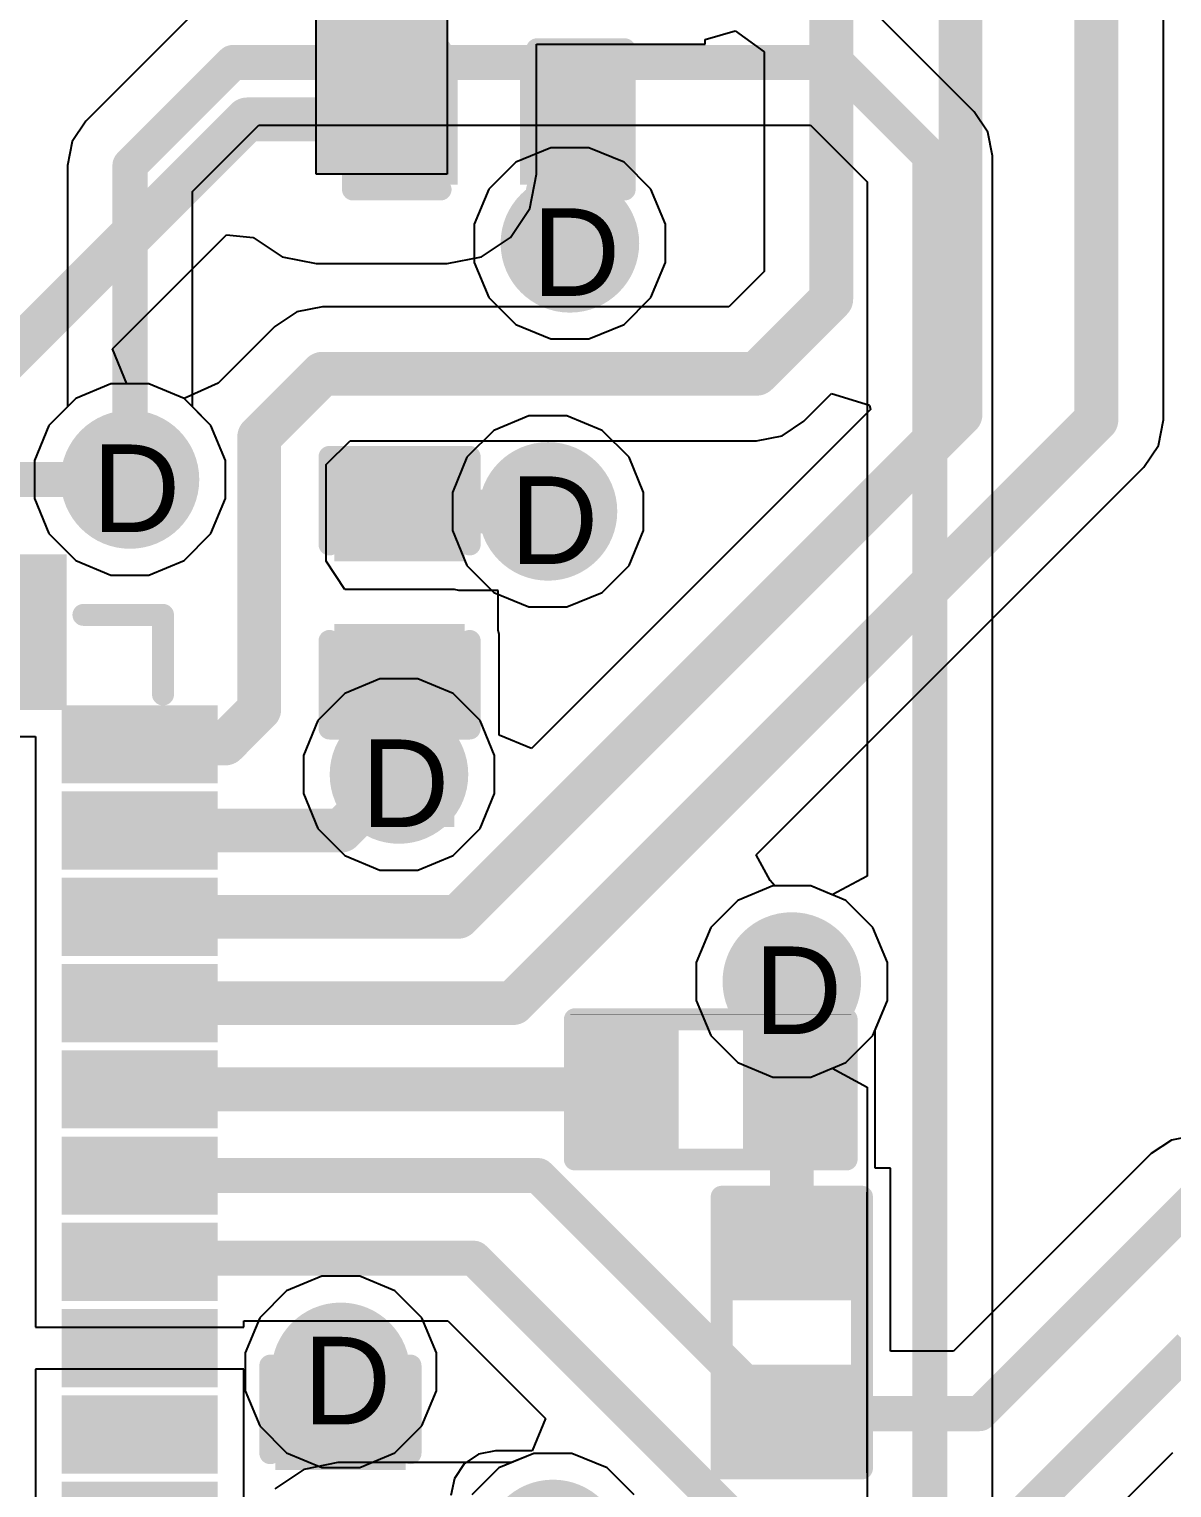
# Model space of a CAD drawing. Header units: inches. Extents: x 0 to 5401, y 0 to 5414.
# Drawn here: x 117.94 to 124.57, y 60.92 to 69.38 of the extents above; entities that cross this region are included whole.
import ezdxf

# ---------------------------------------------------------------- set-up
doc = ezdxf.new("R2010")
doc.units = ezdxf.units.IN
for name, color, linetype in [('Bottom Layer', 5, 'Continuous'), ('Bottom Solder', 6, 'Continuous'), ('Drill Drawing', 1, 'Continuous'), ('Layer 1', 16, 'Continuous'), ('Layer 2', 76, 'Continuous'), ('Top Layer', 1, 'Continuous'), ('Top Overlay', 2, 'Continuous'), ('Top Paste', 8, 'Continuous'), ('Top Solder', 216, 'Continuous'), ('Via Holes', 16, 'Continuous')]:
    doc.layers.add(name, color=color, linetype=linetype)
doc.styles.add('Arial', font='', dxfattribs={"height": 0.2})
doc.styles.get('Arial').set_extended_font_data('Arial')

# ---------------------------------------------------------------- blocks, each defined once
blk = doc.blocks.new('QFN_64_EP_9_9__11')
at = {"layer": 'Top Layer'}
for points in [[(3.625, 4.05), (3.625, 4.75), (3.875, 4.75), (3.875, 4.05)], [(4.05, 3.875), (4.75, 3.875), (4.75, 3.625), (4.05, 3.625)], [(4.05, 3.375), (4.75, 3.375), (4.75, 3.125), (4.05, 3.125)], [(4.05, 2.875), (4.75, 2.875), (4.75, 2.625), (4.05, 2.625)], [(4.05, 2.375), (4.75, 2.375), (4.75, 2.125), (4.05, 2.125)], [(4.05, 1.875), (4.75, 1.875), (4.75, 1.625), (4.05, 1.625)], [(4.05, 1.375), (4.75, 1.375), (4.75, 1.125), (4.05, 1.125)], [(4.05, 0.875), (4.75, 0.875), (4.75, 0.625), (4.05, 0.625)], [(4.05, 0.375), (4.75, 0.375), (4.75, 0.125), (4.05, 0.125)], [(4.05, -0.125), (4.75, -0.125), (4.75, -0.375), (4.05, -0.375)]]:
    blk.add_hatch(color=1, dxfattribs=at).paths.add_polyline_path(points)
at = {"layer": 'Top Paste'}
for points in [[(3.625, 4.05), (3.625, 4.75), (3.875, 4.75), (3.875, 4.05)], [(4.05, 3.875), (4.75, 3.875), (4.75, 3.625), (4.05, 3.625)], [(4.05, 3.375), (4.75, 3.375), (4.75, 3.125), (4.05, 3.125)], [(4.05, 2.875), (4.75, 2.875), (4.75, 2.625), (4.05, 2.625)], [(4.05, 2.375), (4.75, 2.375), (4.75, 2.125), (4.05, 2.125)], [(4.05, 1.875), (4.75, 1.875), (4.75, 1.625), (4.05, 1.625)], [(4.05, 1.375), (4.75, 1.375), (4.75, 1.125), (4.05, 1.125)], [(4.05, 0.875), (4.75, 0.875), (4.75, 0.625), (4.05, 0.625)], [(4.05, 0.375), (4.75, 0.375), (4.75, 0.125), (4.05, 0.125)], [(4.05, -0.125), (4.75, -0.125), (4.75, -0.375), (4.05, -0.375)]]:
    blk.add_hatch(color=8, dxfattribs=at).paths.add_polyline_path(points)
at = {"layer": 'Top Solder'}
for points in [[(3.5234, 3.9484), (3.5234, 4.8516), (3.9766, 4.8516), (3.9766, 3.9484)], [(3.9484, 3.9766), (4.8516, 3.9766), (4.8516, 3.5234), (3.9484, 3.5234)], [(3.9484, 3.4766), (4.8516, 3.4766), (4.8516, 3.0234), (3.9484, 3.0234)], [(3.9484, 2.9766), (4.8516, 2.9766), (4.8516, 2.5234), (3.9484, 2.5234)], [(3.9484, 2.4766), (4.8516, 2.4766), (4.8516, 2.0234), (3.9484, 2.0234)], [(3.9484, 1.9766), (4.8516, 1.9766), (4.8516, 1.5234), (3.9484, 1.5234)], [(3.9484, 1.4766), (4.8516, 1.4766), (4.8516, 1.0234), (3.9484, 1.0234)], [(3.9484, 0.9766), (4.8516, 0.9766), (4.8516, 0.5234), (3.9484, 0.5234)], [(3.9484, 0.4766), (4.8516, 0.4766), (4.8516, 0.0234), (3.9484, 0.0234)], [(3.9484, -0.0234), (4.8516, -0.0234), (4.8516, -0.4766), (3.9484, -0.4766)], [(3.9484, -0.5234), (4.8516, -0.5234), (4.8516, -0.9766), (3.9484, -0.9766)]]:
    blk.add_hatch(color=216, dxfattribs=at).paths.add_polyline_path(points)
at = {"layer": 'Top Overlay'}
for points in [[(4.0736, 4.5, 0.127, 0.127, 0), (4.535, 4.5, 0.127, 0.127, 0)], [(4.535, 4.0386, 0.127, 0.127, 0), (4.535, 4.5, 0.127, 0.127, 0)]]:
    blk.add_lwpolyline(points, format="xyseb", dxfattribs=at)
for points in [[(4.0419, 4.5, 0.0635, 0.0635, 1), (4.1054, 4.5, 0.0635, 0.0635, 1)], [(4.5033, 4.5, 0.0635, 0.0635, 1), (4.5668, 4.5, 0.0635, 0.0635, 1)], [(4.5033, 4.5, 0.0635, 0.0635, 1), (4.5668, 4.5, 0.0635, 0.0635, 1)], [(4.5033, 4.0386, 0.0635, 0.0635, 1), (4.5668, 4.0386, 0.0635, 0.0635, 1)]]:
    blk.add_lwpolyline(points, format="xyseb", close=True, dxfattribs=at)
blk = doc.blocks.new('R___0402_64')
at = {"layer": 'Top Layer'}
for points in [[(-0.6985, -0.3175), (-0.6985, 0.3175), (-0.2413, 0.3175), (-0.2413, -0.3175)], [(0.2413, -0.3175), (0.2413, 0.3175), (0.6985, 0.3175), (0.6985, -0.3175)]]:
    blk.add_hatch(color=1, dxfattribs=at).paths.add_polyline_path(points)
at = {"layer": 'Top Paste'}
for points in [[(-0.6985, -0.3175), (-0.6985, 0.3175), (-0.2413, 0.3175), (-0.2413, -0.3175)], [(0.2413, -0.3175), (0.2413, 0.3175), (0.6985, 0.3175), (0.6985, -0.3175)]]:
    blk.add_hatch(color=8, dxfattribs=at).paths.add_polyline_path(points)
at = {"layer": 'Top Solder'}
for points in [[(-0.7535, -0.3725), (-0.7535, 0.3725), (-0.1863, 0.3725), (-0.1863, -0.3725)], [(0.1863, -0.3725), (0.1863, 0.3725), (0.7535, 0.3725), (0.7535, -0.3725)]]:
    blk.add_hatch(color=216, dxfattribs=at).paths.add_polyline_path(points)
at = {"layer": 'Top Overlay'}
for points in [[(0.7874, 0.4064, 0.127, 0.127, 0), (-0.7874, 0.4064, 0.127, 0.127, 0)], [(-0.7874, 0.4064, 0.127, 0.127, 0), (-0.7874, -0.4064, 0.127, 0.127, 0)], [(0.7874, 0.4064, 0.127, 0.127, 0), (0.7874, -0.4064, 0.127, 0.127, 0)], [(0.7874, -0.4064, 0.127, 0.127, 0), (-0.7874, -0.4064, 0.127, 0.127, 0)], [(0.8128, -0.4318, 0.00323, 0.00323, 0), (-0.8128, -0.4318, 0.00323, 0.00323, 0)]]:
    blk.add_lwpolyline(points, format="xyseb", dxfattribs=at)
for points in [[(-0.8191, 0.4064, 0.0635, 0.0635, 1), (-0.7556, 0.4064, 0.0635, 0.0635, 1)], [(-0.8191, 0.4064, 0.0635, 0.0635, 1), (-0.7556, 0.4064, 0.0635, 0.0635, 1)], [(0.7556, 0.4064, 0.0635, 0.0635, 1), (0.8191, 0.4064, 0.0635, 0.0635, 1)], [(0.7556, 0.4064, 0.0635, 0.0635, 1), (0.8191, 0.4064, 0.0635, 0.0635, 1)], [(-0.8191, -0.4064, 0.0635, 0.0635, 1), (-0.7556, -0.4064, 0.0635, 0.0635, 1)], [(-0.8191, -0.4064, 0.0635, 0.0635, 1), (-0.7556, -0.4064, 0.0635, 0.0635, 1)], [(0.7556, -0.4064, 0.0635, 0.0635, 1), (0.8191, -0.4064, 0.0635, 0.0635, 1)], [(0.7556, -0.4064, 0.0635, 0.0635, 1), (0.8191, -0.4064, 0.0635, 0.0635, 1)], [(-0.8136, -0.4318, 0.00161, 0.00161, 1), (-0.812, -0.4318, 0.00161, 0.00161, 1)], [(0.812, -0.4318, 0.00161, 0.00161, 1), (0.8136, -0.4318, 0.00161, 0.00161, 1)]]:
    blk.add_lwpolyline(points, format="xyseb", close=True, dxfattribs=at)
blk = doc.blocks.new('R___0402_68')
at = {"layer": 'Top Layer'}
for points in [[(-0.6985, -0.3175), (-0.6985, 0.3175), (-0.2413, 0.3175), (-0.2413, -0.3175)], [(0.2413, -0.3175), (0.2413, 0.3175), (0.6985, 0.3175), (0.6985, -0.3175)]]:
    blk.add_hatch(color=1, dxfattribs=at).paths.add_polyline_path(points)
at = {"layer": 'Top Paste'}
for points in [[(-0.6985, -0.3175), (-0.6985, 0.3175), (-0.2413, 0.3175), (-0.2413, -0.3175)], [(0.2413, -0.3175), (0.2413, 0.3175), (0.6985, 0.3175), (0.6985, -0.3175)]]:
    blk.add_hatch(color=8, dxfattribs=at).paths.add_polyline_path(points)
at = {"layer": 'Top Solder'}
for points in [[(-0.7535, -0.3725), (-0.7535, 0.3725), (-0.1863, 0.3725), (-0.1863, -0.3725)], [(0.1863, -0.3725), (0.1863, 0.3725), (0.7535, 0.3725), (0.7535, -0.3725)]]:
    blk.add_hatch(color=216, dxfattribs=at).paths.add_polyline_path(points)
at = {"layer": 'Top Overlay'}
for points in [[(-0.7874, 0.4064, 0.127, 0.127, 0), (0.7874, 0.4064, 0.127, 0.127, 0)], [(-0.7874, 0.4064, 0.127, 0.127, 0), (-0.7874, -0.4064, 0.127, 0.127, 0)], [(0.7874, 0.4064, 0.127, 0.127, 0), (0.7874, -0.4064, 0.127, 0.127, 0)], [(-0.7874, -0.4064, 0.127, 0.127, 0), (0.7874, -0.4064, 0.127, 0.127, 0)], [(-0.8128, -0.4318, 0.00323, 0.00323, 0), (0.8128, -0.4318, 0.00323, 0.00323, 0)]]:
    blk.add_lwpolyline(points, format="xyseb", dxfattribs=at)
for points in [[(-0.8191, 0.4064, 0.0635, 0.0635, 1), (-0.7556, 0.4064, 0.0635, 0.0635, 1)], [(-0.8191, 0.4064, 0.0635, 0.0635, 1), (-0.7556, 0.4064, 0.0635, 0.0635, 1)], [(0.7556, 0.4064, 0.0635, 0.0635, 1), (0.8191, 0.4064, 0.0635, 0.0635, 1)], [(0.7556, 0.4064, 0.0635, 0.0635, 1), (0.8191, 0.4064, 0.0635, 0.0635, 1)], [(-0.8191, -0.4064, 0.0635, 0.0635, 1), (-0.7556, -0.4064, 0.0635, 0.0635, 1)], [(-0.8191, -0.4064, 0.0635, 0.0635, 1), (-0.7556, -0.4064, 0.0635, 0.0635, 1)], [(0.7556, -0.4064, 0.0635, 0.0635, 1), (0.8191, -0.4064, 0.0635, 0.0635, 1)], [(0.7556, -0.4064, 0.0635, 0.0635, 1), (0.8191, -0.4064, 0.0635, 0.0635, 1)], [(-0.8136, -0.4318, 0.00161, 0.00161, 1), (-0.812, -0.4318, 0.00161, 0.00161, 1)], [(0.812, -0.4318, 0.00161, 0.00161, 1), (0.8136, -0.4318, 0.00161, 0.00161, 1)]]:
    blk.add_lwpolyline(points, format="xyseb", close=True, dxfattribs=at)
blk = doc.blocks.new('____0402_250')
at = {"layer": 'Top Layer'}
for points in [[(-0.6985, -0.3175), (-0.6985, 0.3175), (-0.2413, 0.3175), (-0.2413, -0.3175)], [(0.2413, -0.3175), (0.2413, 0.3175), (0.6985, 0.3175), (0.6985, -0.3175)]]:
    blk.add_hatch(color=1, dxfattribs=at).paths.add_polyline_path(points)
at = {"layer": 'Top Paste'}
for points in [[(-0.6985, -0.3175), (-0.6985, 0.3175), (-0.2413, 0.3175), (-0.2413, -0.3175)], [(0.2413, -0.3175), (0.2413, 0.3175), (0.6985, 0.3175), (0.6985, -0.3175)]]:
    blk.add_hatch(color=8, dxfattribs=at).paths.add_polyline_path(points)
at = {"layer": 'Top Solder'}
for points in [[(-0.7585, -0.3775), (-0.7585, 0.3775), (-0.1813, 0.3775), (-0.1813, -0.3775)], [(0.1813, -0.3775), (0.1813, 0.3775), (0.7585, 0.3775), (0.7585, -0.3775)]]:
    blk.add_hatch(color=216, dxfattribs=at).paths.add_polyline_path(points)
at = {"layer": 'Top Overlay'}
for points in [[(-0.7874, -0.4064, 0.127, 0.127, 0), (-0.7874, 0.4064, 0.127, 0.127, 0)], [(-0.2794, 0.4064, 0.127, 0.127, 0), (-0.7874, 0.4064, 0.127, 0.127, 0)], [(0.7874, 0.4064, 0.127, 0.127, 0), (0.2794, 0.4064, 0.127, 0.127, 0)], [(0.7874, -0.4064, 0.127, 0.127, 0), (0.7874, 0.4064, 0.127, 0.127, 0)], [(-0.2794, -0.4064, 0.127, 0.127, 0), (-0.7874, -0.4064, 0.127, 0.127, 0)], [(0.7874, -0.4064, 0.127, 0.127, 0), (0.2794, -0.4064, 0.127, 0.127, 0)]]:
    blk.add_lwpolyline(points, format="xyseb", dxfattribs=at)
for points in [[(-0.8191, 0.4064, 0.0635, 0.0635, 1), (-0.7556, 0.4064, 0.0635, 0.0635, 1)], [(-0.8191, 0.4064, 0.0635, 0.0635, 1), (-0.7556, 0.4064, 0.0635, 0.0635, 1)], [(-0.3111, 0.4064, 0.0635, 0.0635, 1), (-0.2477, 0.4064, 0.0635, 0.0635, 1)], [(0.2477, 0.4064, 0.0635, 0.0635, 1), (0.3111, 0.4064, 0.0635, 0.0635, 1)], [(0.7556, 0.4064, 0.0635, 0.0635, 1), (0.8191, 0.4064, 0.0635, 0.0635, 1)], [(0.7556, 0.4064, 0.0635, 0.0635, 1), (0.8191, 0.4064, 0.0635, 0.0635, 1)], [(-0.8191, -0.4064, 0.0635, 0.0635, 1), (-0.7556, -0.4064, 0.0635, 0.0635, 1)], [(-0.8191, -0.4064, 0.0635, 0.0635, 1), (-0.7556, -0.4064, 0.0635, 0.0635, 1)], [(-0.3111, -0.4064, 0.0635, 0.0635, 1), (-0.2477, -0.4064, 0.0635, 0.0635, 1)], [(0.2477, -0.4064, 0.0635, 0.0635, 1), (0.3111, -0.4064, 0.0635, 0.0635, 1)], [(0.7556, -0.4064, 0.0635, 0.0635, 1), (0.8191, -0.4064, 0.0635, 0.0635, 1)], [(0.7556, -0.4064, 0.0635, 0.0635, 1), (0.8191, -0.4064, 0.0635, 0.0635, 1)]]:
    blk.add_lwpolyline(points, format="xyseb", close=True, dxfattribs=at)
blk = doc.blocks.new('____0402_251')
at = {"layer": 'Top Layer'}
for points in [[(-0.6985, -0.3175), (-0.6985, 0.3175), (-0.2413, 0.3175), (-0.2413, -0.3175)], [(0.2413, -0.3175), (0.2413, 0.3175), (0.6985, 0.3175), (0.6985, -0.3175)]]:
    blk.add_hatch(color=1, dxfattribs=at).paths.add_polyline_path(points)
at = {"layer": 'Top Paste'}
for points in [[(-0.6985, -0.3175), (-0.6985, 0.3175), (-0.2413, 0.3175), (-0.2413, -0.3175)], [(0.2413, -0.3175), (0.2413, 0.3175), (0.6985, 0.3175), (0.6985, -0.3175)]]:
    blk.add_hatch(color=8, dxfattribs=at).paths.add_polyline_path(points)
at = {"layer": 'Top Solder'}
for points in [[(-0.7585, -0.3775), (-0.7585, 0.3775), (-0.1813, 0.3775), (-0.1813, -0.3775)], [(0.1813, -0.3775), (0.1813, 0.3775), (0.7585, 0.3775), (0.7585, -0.3775)]]:
    blk.add_hatch(color=216, dxfattribs=at).paths.add_polyline_path(points)
at = {"layer": 'Top Overlay'}
for points in [[(-0.7874, -0.4064, 0.127, 0.127, 0), (-0.7874, 0.4064, 0.127, 0.127, 0)], [(-0.2794, 0.4064, 0.127, 0.127, 0), (-0.7874, 0.4064, 0.127, 0.127, 0)], [(0.7874, 0.4064, 0.127, 0.127, 0), (0.2794, 0.4064, 0.127, 0.127, 0)], [(0.7874, -0.4064, 0.127, 0.127, 0), (0.7874, 0.4064, 0.127, 0.127, 0)], [(-0.2794, -0.4064, 0.127, 0.127, 0), (-0.7874, -0.4064, 0.127, 0.127, 0)], [(0.7874, -0.4064, 0.127, 0.127, 0), (0.2794, -0.4064, 0.127, 0.127, 0)]]:
    blk.add_lwpolyline(points, format="xyseb", dxfattribs=at)
for points in [[(-0.8191, 0.4064, 0.0635, 0.0635, 1), (-0.7556, 0.4064, 0.0635, 0.0635, 1)], [(-0.8191, 0.4064, 0.0635, 0.0635, 1), (-0.7556, 0.4064, 0.0635, 0.0635, 1)], [(-0.3111, 0.4064, 0.0635, 0.0635, 1), (-0.2477, 0.4064, 0.0635, 0.0635, 1)], [(0.2477, 0.4064, 0.0635, 0.0635, 1), (0.3111, 0.4064, 0.0635, 0.0635, 1)], [(0.7556, 0.4064, 0.0635, 0.0635, 1), (0.8191, 0.4064, 0.0635, 0.0635, 1)], [(0.7556, 0.4064, 0.0635, 0.0635, 1), (0.8191, 0.4064, 0.0635, 0.0635, 1)], [(-0.8191, -0.4064, 0.0635, 0.0635, 1), (-0.7556, -0.4064, 0.0635, 0.0635, 1)], [(-0.8191, -0.4064, 0.0635, 0.0635, 1), (-0.7556, -0.4064, 0.0635, 0.0635, 1)], [(-0.3111, -0.4064, 0.0635, 0.0635, 1), (-0.2477, -0.4064, 0.0635, 0.0635, 1)], [(0.2477, -0.4064, 0.0635, 0.0635, 1), (0.3111, -0.4064, 0.0635, 0.0635, 1)], [(0.7556, -0.4064, 0.0635, 0.0635, 1), (0.8191, -0.4064, 0.0635, 0.0635, 1)], [(0.7556, -0.4064, 0.0635, 0.0635, 1), (0.8191, -0.4064, 0.0635, 0.0635, 1)]]:
    blk.add_lwpolyline(points, format="xyseb", close=True, dxfattribs=at)
blk = doc.blocks.new('____0402_264')
at = {"layer": 'Top Layer'}
for points in [[(-0.6985, -0.3175), (-0.6985, 0.3175), (-0.2413, 0.3175), (-0.2413, -0.3175)], [(0.2413, -0.3175), (0.2413, 0.3175), (0.6985, 0.3175), (0.6985, -0.3175)]]:
    blk.add_hatch(color=1, dxfattribs=at).paths.add_polyline_path(points)
at = {"layer": 'Top Paste'}
for points in [[(-0.6985, -0.3175), (-0.6985, 0.3175), (-0.2413, 0.3175), (-0.2413, -0.3175)], [(0.2413, -0.3175), (0.2413, 0.3175), (0.6985, 0.3175), (0.6985, -0.3175)]]:
    blk.add_hatch(color=8, dxfattribs=at).paths.add_polyline_path(points)
at = {"layer": 'Top Solder'}
for points in [[(-0.7585, -0.3775), (-0.7585, 0.3775), (-0.1813, 0.3775), (-0.1813, -0.3775)], [(0.1813, -0.3775), (0.1813, 0.3775), (0.7585, 0.3775), (0.7585, -0.3775)]]:
    blk.add_hatch(color=216, dxfattribs=at).paths.add_polyline_path(points)
at = {"layer": 'Top Overlay'}
for points in [[(-0.7874, 0.4064, 0.127, 0.127, 0), (-0.7874, -0.4064, 0.127, 0.127, 0)], [(-0.2794, 0.4064, 0.127, 0.127, 0), (-0.7874, 0.4064, 0.127, 0.127, 0)], [(0.7874, 0.4064, 0.127, 0.127, 0), (0.2794, 0.4064, 0.127, 0.127, 0)], [(0.7874, 0.4064, 0.127, 0.127, 0), (0.7874, -0.4064, 0.127, 0.127, 0)], [(-0.2794, -0.4064, 0.127, 0.127, 0), (-0.7874, -0.4064, 0.127, 0.127, 0)], [(0.7874, -0.4064, 0.127, 0.127, 0), (0.2794, -0.4064, 0.127, 0.127, 0)]]:
    blk.add_lwpolyline(points, format="xyseb", dxfattribs=at)
for points in [[(-0.8191, 0.4064, 0.0635, 0.0635, 1), (-0.7556, 0.4064, 0.0635, 0.0635, 1)], [(-0.8191, 0.4064, 0.0635, 0.0635, 1), (-0.7556, 0.4064, 0.0635, 0.0635, 1)], [(-0.3111, 0.4064, 0.0635, 0.0635, 1), (-0.2477, 0.4064, 0.0635, 0.0635, 1)], [(0.2477, 0.4064, 0.0635, 0.0635, 1), (0.3111, 0.4064, 0.0635, 0.0635, 1)], [(0.7556, 0.4064, 0.0635, 0.0635, 1), (0.8191, 0.4064, 0.0635, 0.0635, 1)], [(0.7556, 0.4064, 0.0635, 0.0635, 1), (0.8191, 0.4064, 0.0635, 0.0635, 1)], [(-0.8191, -0.4064, 0.0635, 0.0635, 1), (-0.7556, -0.4064, 0.0635, 0.0635, 1)], [(-0.8191, -0.4064, 0.0635, 0.0635, 1), (-0.7556, -0.4064, 0.0635, 0.0635, 1)], [(-0.3111, -0.4064, 0.0635, 0.0635, 1), (-0.2477, -0.4064, 0.0635, 0.0635, 1)], [(0.2477, -0.4064, 0.0635, 0.0635, 1), (0.3111, -0.4064, 0.0635, 0.0635, 1)], [(0.7556, -0.4064, 0.0635, 0.0635, 1), (0.8191, -0.4064, 0.0635, 0.0635, 1)], [(0.7556, -0.4064, 0.0635, 0.0635, 1), (0.8191, -0.4064, 0.0635, 0.0635, 1)]]:
    blk.add_lwpolyline(points, format="xyseb", close=True, dxfattribs=at)

msp = doc.modelspace()

# ---------------------------------------------------------------- hatches: boundary and pattern name
at = {"layer": 'Bottom Layer'}
h = msp.add_hatch(color=5, dxfattribs=at)
edge = h.paths.add_edge_path()
edge.add_arc((121.0782, 68.1346), 0.3, 0, 360)
h = msp.add_hatch(color=5, dxfattribs=at)
edge = h.paths.add_edge_path()
edge.add_arc((118.5285, 66.7658), 0.3, 0, 360)
h = msp.add_hatch(color=5, dxfattribs=at)
edge = h.paths.add_edge_path()
edge.add_arc((120.9512, 66.5809), 0.3, 0, 360)
h = msp.add_hatch(color=5, dxfattribs=at)
edge = h.paths.add_edge_path()
edge.add_arc((120.0876, 65.056), 0.3, 0, 360)
h = msp.add_hatch(color=5, dxfattribs=at)
edge = h.paths.add_edge_path()
edge.add_arc((122.3645, 63.856), 0.3, 0, 360)
h = msp.add_hatch(color=5, dxfattribs=at)
edge = h.paths.add_edge_path()
edge.add_arc((119.7503, 61.5936), 0.3, 0, 360)
at = {"layer": 'Bottom Solder'}
h = msp.add_hatch(color=6, dxfattribs=at)
edge = h.paths.add_edge_path()
edge.add_arc((121.0782, 68.1346), 0.4016, 0, 360)
h = msp.add_hatch(color=6, dxfattribs=at)
edge = h.paths.add_edge_path()
edge.add_arc((118.5285, 66.7658), 0.4016, 0, 360)
h = msp.add_hatch(color=6, dxfattribs=at)
edge = h.paths.add_edge_path()
edge.add_arc((120.9512, 66.5809), 0.4016, 0, 360)
h = msp.add_hatch(color=6, dxfattribs=at)
edge = h.paths.add_edge_path()
edge.add_arc((120.0876, 65.056), 0.4016, 0, 360)
h = msp.add_hatch(color=6, dxfattribs=at)
edge = h.paths.add_edge_path()
edge.add_arc((122.3645, 63.856), 0.4016, 0, 360)
h = msp.add_hatch(color=6, dxfattribs=at)
edge = h.paths.add_edge_path()
edge.add_arc((119.7503, 61.5936), 0.4016, 0, 360)
h = msp.add_hatch(color=6, dxfattribs=at)
edge = h.paths.add_edge_path()
edge.add_arc((120.9802, 60.5672), 0.4016, 0, 360)
at = {"layer": 'Layer 1'}
h = msp.add_hatch(color=16, dxfattribs=at)
edge = h.paths.add_edge_path()
edge.add_arc((121.0782, 68.1346), 0.3, 0, 360)
h = msp.add_hatch(color=16, dxfattribs=at)
edge = h.paths.add_edge_path()
edge.add_arc((118.5285, 66.7658), 0.3, 0, 360)
h = msp.add_hatch(color=16, dxfattribs=at)
edge = h.paths.add_edge_path()
edge.add_arc((120.9512, 66.5809), 0.3, 0, 360)
h = msp.add_hatch(color=16, dxfattribs=at)
edge = h.paths.add_edge_path()
edge.add_arc((120.0876, 65.056), 0.3, 0, 360)
h = msp.add_hatch(color=16, dxfattribs=at)
edge = h.paths.add_edge_path()
edge.add_arc((122.3645, 63.856), 0.3, 0, 360)
h = msp.add_hatch(color=16, dxfattribs=at)
edge = h.paths.add_edge_path()
edge.add_arc((119.7503, 61.5936), 0.3, 0, 360)
at = {"layer": 'Layer 2'}
h = msp.add_hatch(color=76, dxfattribs=at)
edge = h.paths.add_edge_path()
edge.add_arc((121.0782, 68.1346), 0.3, 0, 360)
h = msp.add_hatch(color=76, dxfattribs=at)
edge = h.paths.add_edge_path()
edge.add_arc((118.5285, 66.7658), 0.3, 0, 360)
h = msp.add_hatch(color=76, dxfattribs=at)
edge = h.paths.add_edge_path()
edge.add_arc((120.9512, 66.5809), 0.3, 0, 360)
h = msp.add_hatch(color=76, dxfattribs=at)
edge = h.paths.add_edge_path()
edge.add_arc((120.0876, 65.056), 0.3, 0, 360)
h = msp.add_hatch(color=76, dxfattribs=at)
edge = h.paths.add_edge_path()
edge.add_arc((122.3645, 63.856), 0.3, 0, 360)
h = msp.add_hatch(color=76, dxfattribs=at)
edge = h.paths.add_edge_path()
edge.add_arc((119.7503, 61.5936), 0.3, 0, 360)
at = {"layer": 'Top Layer'}
for points in [[(119.6083, 68.5355), (120.367, 68.5355), (120.367, 70.3423), (119.6083, 70.3423)], [(119.7737, 64.751), (120.4087, 64.751), (120.4087, 65.8683), (119.7737, 65.8683)]]:
    msp.add_hatch(color=1, dxfattribs=at).paths.add_polyline_path(points)
h = msp.add_hatch(color=1, dxfattribs=at)
edge = h.paths.add_edge_path()
edge.add_arc((121.0782, 68.1346), 0.3, 0, 360)
h = msp.add_hatch(color=1, dxfattribs=at)
edge = h.paths.add_edge_path()
edge.add_arc((118.5285, 66.7658), 0.3, 0, 360)
h = msp.add_hatch(color=1, dxfattribs=at)
edge = h.paths.add_edge_path()
edge.add_arc((120.9512, 66.5809), 0.3, 0, 360)
h = msp.add_hatch(color=1, dxfattribs=at)
edge = h.paths.add_edge_path()
edge.add_arc((120.0876, 65.056), 0.3, 0, 360)
h = msp.add_hatch(color=1, dxfattribs=at)
edge = h.paths.add_edge_path()
edge.add_arc((122.3645, 63.856), 0.3, 0, 360)
h = msp.add_hatch(color=1, dxfattribs=at)
edge = h.paths.add_edge_path()
edge.add_arc((119.7503, 61.5936), 0.3, 0, 360)
at = {"layer": 'Top Solder'}
h = msp.add_hatch(color=216, dxfattribs=at)
edge = h.paths.add_edge_path()
edge.add_arc((121.0782, 68.1346), 0.4016, 0, 360)
h = msp.add_hatch(color=216, dxfattribs=at)
edge = h.paths.add_edge_path()
edge.add_arc((118.5285, 66.7658), 0.4016, 0, 360)
h = msp.add_hatch(color=216, dxfattribs=at)
edge = h.paths.add_edge_path()
edge.add_arc((120.9512, 66.5809), 0.4016, 0, 360)
h = msp.add_hatch(color=216, dxfattribs=at)
edge = h.paths.add_edge_path()
edge.add_arc((120.0876, 65.056), 0.4016, 0, 360)
h = msp.add_hatch(color=216, dxfattribs=at)
edge = h.paths.add_edge_path()
edge.add_arc((122.3645, 63.856), 0.4016, 0, 360)
h = msp.add_hatch(color=216, dxfattribs=at)
edge = h.paths.add_edge_path()
edge.add_arc((119.7503, 61.5936), 0.4016, 0, 360)
h = msp.add_hatch(color=216, dxfattribs=at)
edge = h.paths.add_edge_path()
edge.add_arc((120.9802, 60.5672), 0.4016, 0, 360)
at = {"layer": 'Via Holes'}
h = msp.add_hatch(color=7, dxfattribs=at)
edge = h.paths.add_edge_path()
edge.add_arc((121.0782, 68.1346), 0.15, 0, 360)
h = msp.add_hatch(color=7, dxfattribs=at)
edge = h.paths.add_edge_path()
edge.add_arc((118.5285, 66.7658), 0.15, 0, 360)
h = msp.add_hatch(color=7, dxfattribs=at)
edge = h.paths.add_edge_path()
edge.add_arc((120.9512, 66.5809), 0.15, 0, 360)
h = msp.add_hatch(color=7, dxfattribs=at)
edge = h.paths.add_edge_path()
edge.add_arc((120.0876, 65.056), 0.15, 0, 360)
h = msp.add_hatch(color=7, dxfattribs=at)
edge = h.paths.add_edge_path()
edge.add_arc((122.3645, 63.856), 0.15, 0, 360)
h = msp.add_hatch(color=7, dxfattribs=at)
edge = h.paths.add_edge_path()
edge.add_arc((119.7503, 61.5936), 0.15, 0, 360)

# ---------------------------------------------------------------- linework, layer by layer
at = {"layer": 'Bottom Layer'}
for p, q in [((118.8687, 69.4391), (118.2721, 68.8424)), ((123.421, 68.8975), (122.8793, 69.4391)), ((118.2721, 68.8424), (118.1935, 68.7248)), ((118.891, 68.4359), (119.2753, 68.8201)), ((119.2753, 68.8201), (122.4728, 68.8201)), ((122.4728, 68.8201), (122.802, 68.4909)), ((123.4996, 68.7798), (123.421, 68.8975)), ((123.421, 68.8975), (123.421, 68.8975)), ((123.5272, 68.6411), (123.4996, 68.7798)), ((118.1935, 68.7248), (118.1659, 68.5861)), ((118.1659, 68.5861), (118.1659, 68.586)), ((118.1659, 68.586), (118.1659, 67.1867)), ((123.5272, 59.0524), (123.5272, 68.6411)), ((123.5272, 68.6411), (123.5272, 68.6411)), ((122.802, 68.4909), (122.802, 64.4674)), ((118.891, 67.1867), (118.891, 68.4359)), ((118.1659, 67.1867), (118.0588, 67.0796)), ((118.9981, 67.0796), (118.891, 67.1867)), ((118.0588, 67.0796), (117.9745, 66.876)), ((119.0825, 66.876), (118.9981, 67.0796)), ((117.9745, 66.876), (117.9745, 66.6556)), ((119.0825, 66.6556), (119.0825, 66.876)), ((117.9745, 66.6556), (118.0588, 66.4519)), ((118.9981, 66.4519), (119.0825, 66.6556)), ((118.0588, 66.4519), (118.2146, 66.2961)), ((118.8423, 66.2961), (118.9981, 66.4519)), ((118.2146, 66.2961), (118.4183, 66.2118)), ((118.6387, 66.2118), (118.8423, 66.2961)), ((118.4183, 66.2118), (118.6387, 66.2118)), ((119.9774, 65.61), (119.7738, 65.5257)), ((120.1978, 65.61), (119.9774, 65.61)), ((120.4014, 65.5257), (120.1978, 65.61)), ((119.7738, 65.5257), (119.6179, 65.3698)), ((120.5572, 65.3698), (120.4014, 65.5257)), ((119.6179, 65.3698), (119.5336, 65.1662)), ((120.6416, 65.1662), (120.5572, 65.3698)), ((119.5336, 65.1662), (119.5336, 64.9458)), ((120.6416, 64.9458), (120.6416, 65.1662)), ((119.5336, 64.9458), (119.6179, 64.7422)), ((120.5572, 64.7422), (120.6416, 64.9458)), ((119.6179, 64.7422), (119.7738, 64.5864)), ((120.4014, 64.5864), (120.5572, 64.7422)), ((119.7738, 64.5864), (119.9774, 64.502)), ((120.1978, 64.502), (120.4014, 64.5864)), ((119.9774, 64.502), (120.1978, 64.502)), ((122.802, 64.4674), (122.5988, 64.3586)), ((122.2543, 64.41), (122.0507, 64.3257)), ((122.4747, 64.41), (122.2543, 64.41)), ((122.5988, 64.3586), (122.4747, 64.41)), ((122.0507, 64.3257), (121.8949, 64.1698)), ((121.8949, 64.1698), (121.8105, 63.9662)), ((121.8105, 63.9662), (121.8105, 63.7458)), ((121.8105, 63.7458), (121.8949, 63.5422)), ((121.8949, 63.5422), (122.0507, 63.3864)), ((122.0507, 63.3864), (122.2543, 63.302)), ((122.4747, 63.302), (122.5988, 63.3534)), ((122.5988, 63.3534), (122.802, 63.2446)), ((122.2543, 63.302), (122.4747, 63.302)), ((122.802, 63.2446), (122.802, 59.2025)), ((119.7338, 61.0676), (119.5355, 61.0281)), ((120.7405, 61.0676), (119.7338, 61.0676)), ((120.87, 61.1212), (120.7405, 61.0676)), ((121.0904, 61.1212), (120.87, 61.1212)), ((121.294, 61.0369), (121.0904, 61.1212)), ((119.5355, 61.0281), (119.3675, 60.9159)), ((121.4499, 60.881), (121.294, 61.0369))]:
    msp.add_line(p, q, dxfattribs=at)
for points in [[(118.5285, 68.5861, 0.2032, 0.2032, 0), (119.1251, 69.1827, 0.2032, 0.2032, 0)], [(119.1251, 69.1827, 0.2032, 0.2032, 0), (122.623, 69.1827, 0.2032, 0.2032, 0)], [(122.623, 69.1827, 0.2032, 0.2032, 0), (123.1646, 68.6411, 0.2032, 0.2032, 0)], [(123.1646, 59.0524, 0.2032, 0.2032, 0), (123.1646, 68.6411, 0.2032, 0.2032, 0)], [(118.5285, 66.7658, 0.2032, 0.2032, 0), (118.5285, 68.5861, 0.2032, 0.2032, 0)]]:
    msp.add_lwpolyline(points, format="xyseb", dxfattribs=at)
for points in [[(119.0743, 69.1827, 0.1016, 0.1016, 1), (119.1759, 69.1827, 0.1016, 0.1016, 1)], [(119.0743, 69.1827, 0.1016, 0.1016, 1), (119.1759, 69.1827, 0.1016, 0.1016, 1)], [(122.5722, 69.1827, 0.1016, 0.1016, 1), (122.6738, 69.1827, 0.1016, 0.1016, 1)], [(122.5722, 69.1827, 0.1016, 0.1016, 1), (122.6738, 69.1827, 0.1016, 0.1016, 1)], [(123.1138, 68.6411, 0.1016, 0.1016, 1), (123.2154, 68.6411, 0.1016, 0.1016, 1)], [(123.1138, 68.6411, 0.1016, 0.1016, 1), (123.2154, 68.6411, 0.1016, 0.1016, 1)], [(118.4777, 68.5861, 0.1016, 0.1016, 1), (118.5793, 68.5861, 0.1016, 0.1016, 1)], [(118.4777, 68.5861, 0.1016, 0.1016, 1), (118.5793, 68.5861, 0.1016, 0.1016, 1)], [(118.4777, 66.7658, 0.1016, 0.1016, 1), (118.5793, 66.7658, 0.1016, 0.1016, 1)]]:
    msp.add_lwpolyline(points, format="xyseb", close=True, dxfattribs=at)
at = {"layer": 'Layer 1'}
for p, q in [((118.4183, 67.3198), (118.2146, 67.2354)), ((118.6387, 67.3198), (118.4183, 67.3198)), ((118.8423, 67.2354), (118.6387, 67.3198)), ((118.2146, 67.2354), (118.0588, 67.0796)), ((118.9981, 67.0796), (118.8423, 67.2354)), ((118.0588, 67.0796), (117.9745, 66.876)), ((119.0825, 66.876), (118.9981, 67.0796)), ((117.9745, 66.876), (117.9745, 66.6556)), ((119.0825, 66.6556), (119.0825, 66.876)), ((117.9745, 66.6556), (118.0588, 66.4519)), ((118.9981, 66.4519), (119.0825, 66.6556)), ((118.0588, 66.4519), (118.2146, 66.2961)), ((118.8423, 66.2961), (118.9981, 66.4519)), ((118.2146, 66.2961), (118.4183, 66.2118)), ((118.6387, 66.2118), (118.8423, 66.2961)), ((118.4183, 66.2118), (118.6387, 66.2118)), ((119.9774, 65.61), (119.7738, 65.5257)), ((120.1978, 65.61), (119.9774, 65.61)), ((120.4014, 65.5257), (120.1978, 65.61)), ((119.7738, 65.5257), (119.6179, 65.3698)), ((120.5572, 65.3698), (120.4014, 65.5257)), ((119.6179, 65.3698), (119.5336, 65.1662)), ((120.6416, 65.1662), (120.5572, 65.3698)), ((119.5336, 65.1662), (119.5336, 64.9458)), ((120.6416, 64.9458), (120.6416, 65.1662)), ((119.5336, 64.9458), (119.6179, 64.7422)), ((120.5572, 64.7422), (120.6416, 64.9458)), ((119.6179, 64.7422), (119.7738, 64.5864)), ((120.4014, 64.5864), (120.5572, 64.7422)), ((119.7738, 64.5864), (119.9774, 64.502)), ((120.1978, 64.502), (120.4014, 64.5864)), ((119.9774, 64.502), (120.1978, 64.502)), ((122.2543, 64.41), (122.0507, 64.3257)), ((122.4747, 64.41), (122.2543, 64.41)), ((122.6783, 64.3257), (122.4747, 64.41)), ((122.0507, 64.3257), (121.8949, 64.1698)), ((122.8342, 64.1698), (122.6783, 64.3257)), ((121.8949, 64.1698), (121.8105, 63.9662)), ((122.9185, 63.9662), (122.8342, 64.1698)), ((121.8105, 63.9662), (121.8105, 63.7458)), ((122.9185, 63.7458), (122.9185, 63.9662)), ((121.8105, 63.7458), (121.8949, 63.5422)), ((122.8342, 63.5422), (122.9185, 63.7458)), ((121.8949, 63.5422), (122.0507, 63.3864)), ((122.6783, 63.3864), (122.8342, 63.5422)), ((122.0507, 63.3864), (122.2543, 63.302)), ((122.4747, 63.302), (122.6783, 63.3864)), ((122.2543, 63.302), (122.4747, 63.302)), ((120.87, 61.1212), (120.6664, 61.0369)), ((121.0904, 61.1212), (120.87, 61.1212)), ((121.294, 61.0369), (121.0904, 61.1212)), ((120.6664, 61.0369), (120.5106, 60.881)), ((121.4499, 60.881), (121.294, 61.0369))]:
    msp.add_line(p, q, dxfattribs=at)
at = {"layer": 'Layer 2'}
for p, q in [((120.968, 68.6886), (120.7644, 68.6042)), ((121.1884, 68.6886), (120.968, 68.6886)), ((121.392, 68.6042), (121.1884, 68.6886)), ((120.7644, 68.6042), (120.6085, 68.4484)), ((121.5478, 68.4484), (121.392, 68.6042)), ((120.6085, 68.4484), (120.5242, 68.2448)), ((121.6322, 68.2448), (121.5478, 68.4484)), ((120.5242, 68.2448), (120.5242, 68.0244)), ((121.6322, 68.0244), (121.6322, 68.2448)), ((120.5242, 68.0244), (120.6085, 67.8208)), ((121.5478, 67.8208), (121.6322, 68.0244)), ((120.6085, 67.8208), (120.7644, 67.6649)), ((121.392, 67.6649), (121.5478, 67.8208)), ((120.7644, 67.6649), (120.968, 67.5806)), ((121.1884, 67.5806), (121.392, 67.6649)), ((120.968, 67.5806), (121.1884, 67.5806)), ((118.4183, 67.3198), (118.2146, 67.2354)), ((118.6387, 67.3198), (118.4183, 67.3198)), ((118.8423, 67.2354), (118.6387, 67.3198)), ((118.2146, 67.2354), (118.0588, 67.0796)), ((118.9981, 67.0796), (118.8423, 67.2354)), ((120.841, 67.1349), (120.6374, 67.0505)), ((121.0614, 67.1349), (120.841, 67.1349)), ((121.265, 67.0505), (121.0614, 67.1349)), ((118.0588, 67.0796), (117.9745, 66.876)), ((119.0825, 66.876), (118.9981, 67.0796)), ((120.6374, 67.0505), (120.4815, 66.8947)), ((121.4208, 66.8947), (121.265, 67.0505)), ((117.9745, 66.876), (117.9745, 66.6556)), ((119.0825, 66.6556), (119.0825, 66.876)), ((120.4815, 66.8947), (120.3972, 66.6911)), ((121.5052, 66.6911), (121.4208, 66.8947)), ((117.9745, 66.6556), (118.0588, 66.4519)), ((118.9981, 66.4519), (119.0825, 66.6556)), ((120.3972, 66.6911), (120.3972, 66.4707)), ((121.5052, 66.4707), (121.5052, 66.6911)), ((120.3972, 66.4707), (120.4815, 66.267)), ((121.4208, 66.267), (121.5052, 66.4707)), ((118.0588, 66.4519), (118.2146, 66.2961)), ((118.8423, 66.2961), (118.9981, 66.4519)), ((118.2146, 66.2961), (118.4183, 66.2118)), ((118.6387, 66.2118), (118.8423, 66.2961)), ((118.4183, 66.2118), (118.6387, 66.2118)), ((120.4815, 66.267), (120.6374, 66.1112)), ((121.265, 66.1112), (121.4208, 66.267)), ((120.6374, 66.1112), (120.841, 66.0269)), ((121.0614, 66.0269), (121.265, 66.1112)), ((120.841, 66.0269), (121.0614, 66.0269)), ((119.6401, 62.1476), (119.4364, 62.0633)), ((119.8605, 62.1476), (119.6401, 62.1476)), ((120.0641, 62.0633), (119.8605, 62.1476)), ((119.4364, 62.0633), (119.2806, 61.9074)), ((120.2199, 61.9074), (120.0641, 62.0633)), ((119.2806, 61.9074), (119.1963, 61.7038)), ((120.3043, 61.7038), (120.2199, 61.9074)), ((119.1963, 61.7038), (119.1963, 61.4834)), ((120.3043, 61.4834), (120.3043, 61.7038)), ((119.1963, 61.4834), (119.2806, 61.2798)), ((120.2199, 61.2798), (120.3043, 61.4834)), ((119.2806, 61.2798), (119.4364, 61.124)), ((120.0641, 61.124), (120.2199, 61.2798)), ((119.4364, 61.124), (119.6401, 61.0396)), ((119.8605, 61.0396), (120.0641, 61.124)), ((120.87, 61.1212), (120.6664, 61.0369)), ((121.0904, 61.1212), (120.87, 61.1212)), ((121.294, 61.0369), (121.0904, 61.1212)), ((119.6401, 61.0396), (119.8605, 61.0396)), ((120.6664, 61.0369), (120.5106, 60.881)), ((121.4499, 60.881), (121.294, 61.0369))]:
    msp.add_line(p, q, dxfattribs=at)
at = {"layer": 'Top Layer'}
for p, q in [((124.5183, 67.1112), (124.5183, 80.9651)), ((119.6083, 68.5355), (119.6083, 70.9976)), ((120.367, 70.3423), (120.367, 68.5355)), ((121.8623, 69.3155), (122.0365, 69.3656)), ((122.0365, 69.3656), (122.2046, 69.2448)), ((120.8849, 68.5355), (120.8849, 69.2883)), ((120.8849, 69.2883), (121.8623, 69.2883)), ((121.8623, 69.2883), (121.8623, 69.3155)), ((122.2046, 69.2448), (122.2046, 67.9723)), ((120.367, 68.5355), (119.6083, 68.5355)), ((120.8455, 68.3373), (120.8849, 68.5355)), ((120.7332, 68.1693), (120.8455, 68.3373)), ((118.4265, 67.523), (119.088, 68.1844)), ((119.088, 68.1844), (119.242, 68.1693)), ((119.242, 68.1693), (119.4101, 68.057)), ((120.5652, 68.057), (120.7332, 68.1693)), ((119.4101, 68.057), (119.6083, 68.0176)), ((119.6083, 68.0176), (120.367, 68.0176)), ((120.367, 68.0176), (120.5652, 68.057)), ((122.2046, 67.9723), (121.9995, 67.7671)), ((119.4948, 67.7376), (119.3688, 67.6533)), ((119.6435, 67.7671), (119.4948, 67.7376)), ((121.9995, 67.7671), (119.6435, 67.7671)), ((119.3688, 67.6533), (119.0403, 67.3248)), ((118.5107, 67.3198), (118.4265, 67.523)), ((118.6387, 67.3198), (118.5107, 67.3198)), ((118.764, 67.2678), (118.6387, 67.3198)), ((119.0403, 67.3248), (118.8423, 67.2354)), ((118.8423, 67.2354), (118.764, 67.2678)), ((122.435, 67.104), (122.5948, 67.2637)), ((122.5948, 67.2637), (122.8153, 67.1968)), ((122.8204, 67.1709), (120.8554, 65.2058)), ((122.8153, 67.1968), (122.8204, 67.1709)), ((122.309, 67.0198), (122.435, 67.104)), ((124.4887, 66.9625), (124.5183, 67.1112)), ((119.6661, 66.8519), (119.8044, 66.9902)), ((119.8044, 66.9902), (122.1604, 66.9902)), ((122.1604, 66.9902), (122.309, 67.0198)), ((124.4045, 66.8365), (124.4887, 66.9625)), ((119.6661, 66.2929), (119.6661, 66.8519)), ((122.1582, 64.5901), (124.4045, 66.8365)), ((119.7737, 66.1273), (119.6661, 66.2929)), ((120.4087, 66.1273), (119.7737, 66.1273)), ((120.4337, 66.1223), (120.4087, 66.1273)), ((120.6627, 66.1223), (120.4337, 66.1223)), ((120.6627, 65.8933), (120.6627, 66.1223)), ((120.6677, 65.8683), (120.6627, 65.8933)), ((120.6677, 65.2836), (120.6677, 65.8683)), ((110.585, 65.277), (117.981, 65.277)), ((117.981, 65.277), (117.981, 64.852)), ((120.8554, 65.2058), (120.6677, 65.2836)), ((117.981, 64.852), (117.981, 63.852)), ((122.238, 64.4406), (122.1582, 64.5901)), ((122.2654, 64.41), (122.238, 64.4406)), ((122.4747, 64.41), (122.2654, 64.41)), ((122.6783, 64.3257), (122.4747, 64.41)), ((122.8342, 64.1698), (122.6783, 64.3257)), ((122.9185, 63.9662), (122.8342, 64.1698)), ((122.9185, 63.7458), (122.9185, 63.9662)), ((117.981, 63.852), (117.981, 62.852)), ((122.8471, 63.5734), (122.9185, 63.7458)), ((122.8471, 62.7738), (122.8471, 63.5734)), ((124.5642, 62.9369), (124.4466, 62.8583)), ((124.7029, 62.9645), (124.5642, 62.9369)), ((117.981, 62.852), (117.981, 61.852)), ((124.4465, 62.8583), (123.3022, 61.714)), ((124.4466, 62.8583), (124.4465, 62.8583)), ((122.936, 62.7738), (122.8471, 62.7738)), ((122.936, 61.714), (122.936, 62.7738)), ((119.189, 61.852), (119.189, 61.8893)), ((119.189, 61.8893), (120.3715, 61.8893)), ((120.3715, 61.8893), (120.9369, 61.3239)), ((117.981, 61.852), (119.189, 61.852)), ((123.3022, 61.714), (122.936, 61.714)), ((119.189, 61.61), (117.981, 61.61)), ((117.981, 61.61), (117.981, 60.852)), ((119.189, 60.8553), (119.189, 61.61)), ((120.9369, 61.3239), (120.8591, 61.1362)), ((120.6477, 61.1362), (120.5486, 61.1165)), ((120.8591, 61.1362), (120.6477, 61.1362)), ((123.7135, 60.2687), (124.5719, 61.1271)), ((120.4646, 61.0603), (120.4085, 60.9763)), ((120.5486, 61.1165), (120.4646, 61.0603)), ((120.4085, 60.9763), (120.3888, 60.8772))]:
    msp.add_line(p, q, dxfattribs=at)
for points in [[(122.5931, 67.8114, 0.254, 0.254, 0), (122.5931, 82.155, 0.254, 0.254, 0)], [(124.1298, 67.1112, 0.254, 0.254, 0), (124.1298, 81.126, 0.254, 0.254, 0)], [(123.3424, 67.1435, 0.254, 0.254, 0), (123.3424, 77.184, 0.254, 0.254, 0)], [(116.935, 66.5809, 0.254, 0.254, 0), (119.2072, 68.853, 0.254, 0.254, 0)], [(119.2072, 68.853, 0.254, 0.254, 0), (120.1384, 68.853, 0.254, 0.254, 0)], [(121.0782, 68.1346, 0.254, 0.254, 0), (121.0782, 68.853, 0.254, 0.254, 0)], [(122.1604, 67.3787, 0.254, 0.254, 0), (122.5931, 67.8114, 0.254, 0.254, 0)], [(119.2776, 67.0128, 0.254, 0.254, 0), (119.6435, 67.3787, 0.254, 0.254, 0)], [(119.6435, 67.3787, 0.254, 0.254, 0), (122.1604, 67.3787, 0.254, 0.254, 0)], [(120.43, 64.231, 0.254, 0.254, 0), (123.3424, 67.1435, 0.254, 0.254, 0)], [(120.7497, 63.731, 0.254, 0.254, 0), (124.1298, 67.1112, 0.254, 0.254, 0)], [(119.2776, 65.433, 0.254, 0.254, 0), (119.2776, 67.0128, 0.254, 0.254, 0)], [(117.7838, 66.7658, 0.2032, 0.2032, 0), (118.5285, 66.7658, 0.2032, 0.2032, 0)], [(120.0912, 66.5795, 0.254, 0.254, 0), (120.0919, 66.5802, 0.254, 0.254, 0)], [(120.0919, 66.5802, 0.254, 0.254, 0), (120.9505, 66.5802, 0.254, 0.254, 0)], [(120.9505, 66.5802, 0.254, 0.254, 0), (120.9512, 66.5809, 0.254, 0.254, 0)], [(119.0802, 65.2355, 0.254, 0.254, 0), (119.2776, 65.433, 0.254, 0.254, 0)], [(118.585, 65.231, 0.254, 0.254, 0), (118.5895, 65.2355, 0.254, 0.254, 0)], [(118.5895, 65.2355, 0.254, 0.254, 0), (119.0802, 65.2355, 0.254, 0.254, 0)], [(119.7537, 64.731, 0.254, 0.254, 0), (120.0787, 65.056, 0.254, 0.254, 0)], [(120.0787, 65.056, 0.254, 0.254, 0), (120.0876, 65.056, 0.254, 0.254, 0)], [(118.585, 64.731, 0.254, 0.254, 0), (119.7537, 64.731, 0.254, 0.254, 0)], [(118.585, 64.231, 0.254, 0.254, 0), (120.43, 64.231, 0.254, 0.254, 0)], [(122.3645, 63.231, 0.254, 0.254, 0), (122.3645, 63.856, 0.254, 0.254, 0)], [(118.585, 63.731, 0.254, 0.254, 0), (120.7497, 63.731, 0.254, 0.254, 0)], [(118.585, 63.231, 0.254, 0.254, 0), (121.4247, 63.231, 0.254, 0.254, 0)], [(122.3645, 62.2912, 0.254, 0.254, 0), (122.3645, 63.231, 0.254, 0.254, 0)], [(118.585, 62.731, 0.2032, 0.2032, 0), (120.8945, 62.731, 0.2032, 0.2032, 0)], [(120.8945, 62.731, 0.2032, 0.2032, 0), (122.1471, 61.4784, 0.2032, 0.2032, 0)], [(123.4524, 61.3514, 0.2032, 0.2032, 0), (124.7029, 62.6019, 0.2032, 0.2032, 0)], [(118.585, 62.231, 0.2032, 0.2032, 0), (118.6058, 62.2518, 0.2032, 0.2032, 0)], [(118.6058, 62.2518, 0.2032, 0.2032, 0), (120.5217, 62.2518, 0.2032, 0.2032, 0)], [(120.5217, 62.2518, 0.2032, 0.2032, 0), (122.1214, 60.6521, 0.2032, 0.2032, 0)], [(123.4572, 60.5251, 0.2032, 0.2032, 0), (124.6712, 61.7392, 0.2032, 0.2032, 0)], [(122.1471, 61.4784, 0.2032, 0.2032, 0), (122.2375, 61.4784, 0.2032, 0.2032, 0)], [(122.2375, 61.4784, 0.2032, 0.2032, 0), (122.3645, 61.3514, 0.2032, 0.2032, 0)], [(122.3645, 61.3514, 0.2032, 0.2032, 0), (123.4524, 61.3514, 0.2032, 0.2032, 0)]]:
    msp.add_lwpolyline(points, format="xyseb", dxfattribs=at)
for points in [[(119.1437, 68.853, 0.127, 0.127, 1), (119.2707, 68.853, 0.127, 0.127, 1)], [(119.1437, 68.853, 0.127, 0.127, 1), (119.2707, 68.853, 0.127, 0.127, 1)], [(120.0749, 68.853, 0.127, 0.127, 1), (120.2019, 68.853, 0.127, 0.127, 1)], [(121.0147, 68.853, 0.127, 0.127, 1), (121.1417, 68.853, 0.127, 0.127, 1)], [(121.0147, 68.1346, 0.127, 0.127, 1), (121.1417, 68.1346, 0.127, 0.127, 1)], [(122.5296, 67.8114, 0.127, 0.127, 1), (122.6566, 67.8114, 0.127, 0.127, 1)], [(122.5296, 67.8114, 0.127, 0.127, 1), (122.6566, 67.8114, 0.127, 0.127, 1)], [(119.58, 67.3787, 0.127, 0.127, 1), (119.707, 67.3787, 0.127, 0.127, 1)], [(119.58, 67.3787, 0.127, 0.127, 1), (119.707, 67.3787, 0.127, 0.127, 1)], [(122.0969, 67.3787, 0.127, 0.127, 1), (122.2239, 67.3787, 0.127, 0.127, 1)], [(122.0969, 67.3787, 0.127, 0.127, 1), (122.2239, 67.3787, 0.127, 0.127, 1)], [(123.2789, 67.1435, 0.127, 0.127, 1), (123.4059, 67.1435, 0.127, 0.127, 1)], [(123.2789, 67.1435, 0.127, 0.127, 1), (123.4059, 67.1435, 0.127, 0.127, 1)], [(124.0663, 67.1112, 0.127, 0.127, 1), (124.1933, 67.1112, 0.127, 0.127, 1)], [(124.0663, 67.1112, 0.127, 0.127, 1), (124.1933, 67.1112, 0.127, 0.127, 1)], [(119.2141, 67.0128, 0.127, 0.127, 1), (119.3411, 67.0128, 0.127, 0.127, 1)], [(119.2141, 67.0128, 0.127, 0.127, 1), (119.3411, 67.0128, 0.127, 0.127, 1)], [(118.4777, 66.7658, 0.1016, 0.1016, 1), (118.5793, 66.7658, 0.1016, 0.1016, 1)], [(120.0277, 66.5795, 0.127, 0.127, 1), (120.1547, 66.5795, 0.127, 0.127, 1)], [(120.0284, 66.5802, 0.127, 0.127, 1), (120.1554, 66.5802, 0.127, 0.127, 1)], [(120.0284, 66.5802, 0.127, 0.127, 1), (120.1554, 66.5802, 0.127, 0.127, 1)], [(120.887, 66.5802, 0.127, 0.127, 1), (121.014, 66.5802, 0.127, 0.127, 1)], [(120.887, 66.5802, 0.127, 0.127, 1), (121.014, 66.5802, 0.127, 0.127, 1)], [(120.8877, 66.5809, 0.127, 0.127, 1), (121.0147, 66.5809, 0.127, 0.127, 1)], [(119.2141, 65.433, 0.127, 0.127, 1), (119.3411, 65.433, 0.127, 0.127, 1)], [(119.2141, 65.433, 0.127, 0.127, 1), (119.3411, 65.433, 0.127, 0.127, 1)], [(118.5215, 65.231, 0.127, 0.127, 1), (118.6485, 65.231, 0.127, 0.127, 1)], [(118.526, 65.2355, 0.127, 0.127, 1), (118.653, 65.2355, 0.127, 0.127, 1)], [(118.526, 65.2355, 0.127, 0.127, 1), (118.653, 65.2355, 0.127, 0.127, 1)], [(119.0167, 65.2355, 0.127, 0.127, 1), (119.1437, 65.2355, 0.127, 0.127, 1)], [(119.0167, 65.2355, 0.127, 0.127, 1), (119.1437, 65.2355, 0.127, 0.127, 1)], [(120.0152, 65.056, 0.127, 0.127, 1), (120.1422, 65.056, 0.127, 0.127, 1)], [(120.0152, 65.056, 0.127, 0.127, 1), (120.1422, 65.056, 0.127, 0.127, 1)], [(120.0241, 65.056, 0.127, 0.127, 1), (120.1511, 65.056, 0.127, 0.127, 1)], [(118.5215, 64.731, 0.127, 0.127, 1), (118.6485, 64.731, 0.127, 0.127, 1)], [(119.6902, 64.731, 0.127, 0.127, 1), (119.8172, 64.731, 0.127, 0.127, 1)], [(119.6902, 64.731, 0.127, 0.127, 1), (119.8172, 64.731, 0.127, 0.127, 1)], [(118.5215, 64.231, 0.127, 0.127, 1), (118.6485, 64.231, 0.127, 0.127, 1)], [(120.3665, 64.231, 0.127, 0.127, 1), (120.4935, 64.231, 0.127, 0.127, 1)], [(120.3665, 64.231, 0.127, 0.127, 1), (120.4935, 64.231, 0.127, 0.127, 1)], [(122.301, 63.856, 0.127, 0.127, 1), (122.428, 63.856, 0.127, 0.127, 1)], [(118.5215, 63.731, 0.127, 0.127, 1), (118.6485, 63.731, 0.127, 0.127, 1)], [(120.6862, 63.731, 0.127, 0.127, 1), (120.8132, 63.731, 0.127, 0.127, 1)], [(120.6862, 63.731, 0.127, 0.127, 1), (120.8132, 63.731, 0.127, 0.127, 1)], [(118.5215, 63.231, 0.127, 0.127, 1), (118.6485, 63.231, 0.127, 0.127, 1)], [(121.3612, 63.231, 0.127, 0.127, 1), (121.4882, 63.231, 0.127, 0.127, 1)], [(122.301, 63.231, 0.127, 0.127, 1), (122.428, 63.231, 0.127, 0.127, 1)], [(122.301, 63.231, 0.127, 0.127, 1), (122.428, 63.231, 0.127, 0.127, 1)], [(118.5342, 62.731, 0.1016, 0.1016, 1), (118.6358, 62.731, 0.1016, 0.1016, 1)], [(120.8437, 62.731, 0.1016, 0.1016, 1), (120.9453, 62.731, 0.1016, 0.1016, 1)], [(120.8437, 62.731, 0.1016, 0.1016, 1), (120.9453, 62.731, 0.1016, 0.1016, 1)], [(122.301, 62.2912, 0.127, 0.127, 1), (122.428, 62.2912, 0.127, 0.127, 1)], [(118.5342, 62.231, 0.1016, 0.1016, 1), (118.6358, 62.231, 0.1016, 0.1016, 1)], [(118.555, 62.2518, 0.1016, 0.1016, 1), (118.6566, 62.2518, 0.1016, 0.1016, 1)], [(118.555, 62.2518, 0.1016, 0.1016, 1), (118.6566, 62.2518, 0.1016, 0.1016, 1)], [(120.4709, 62.2518, 0.1016, 0.1016, 1), (120.5725, 62.2518, 0.1016, 0.1016, 1)], [(120.4709, 62.2518, 0.1016, 0.1016, 1), (120.5725, 62.2518, 0.1016, 0.1016, 1)], [(122.0963, 61.4784, 0.1016, 0.1016, 1), (122.1979, 61.4784, 0.1016, 0.1016, 1)], [(122.0963, 61.4784, 0.1016, 0.1016, 1), (122.1979, 61.4784, 0.1016, 0.1016, 1)], [(122.1867, 61.4784, 0.1016, 0.1016, 1), (122.2883, 61.4784, 0.1016, 0.1016, 1)], [(122.1867, 61.4784, 0.1016, 0.1016, 1), (122.2883, 61.4784, 0.1016, 0.1016, 1)], [(122.3137, 61.3514, 0.1016, 0.1016, 1), (122.4153, 61.3514, 0.1016, 0.1016, 1)], [(122.3137, 61.3514, 0.1016, 0.1016, 1), (122.4153, 61.3514, 0.1016, 0.1016, 1)], [(123.4016, 61.3514, 0.1016, 0.1016, 1), (123.5032, 61.3514, 0.1016, 0.1016, 1)], [(123.4016, 61.3514, 0.1016, 0.1016, 1), (123.5032, 61.3514, 0.1016, 0.1016, 1)]]:
    msp.add_lwpolyline(points, format="xyseb", close=True, dxfattribs=at)

# ---------------------------------------------------------------- block references
for name, p, rotation in [('____0402_264', (120.6083, 68.853), 180), ('____0402_251', (120.0912, 66.1096), 270), ('R___0402_64', (121.8946, 63.231), 180), ('R___0402_68', (122.3645, 61.8213), 90), ('____0402_250', (119.7483, 60.8426), 270)]:
    msp.add_blockref(name, p, dxfattribs=dict(rotation=rotation))
msp.add_blockref('QFN_64_EP_9_9__11', (114.185, 61.481))

# ---------------------------------------------------------------- texts
at = {"layer": 'Drill Drawing', "style": 'Arial'}
for p in [(120.8581, 67.8299), (118.3084, 66.461), (120.7311, 66.2761), (119.8675, 64.7513), (122.1444, 63.5513), (119.5302, 61.2889)]:
    msp.add_text('D', height=0.508, dxfattribs=at).set_placement(p)

doc.saveas('drawing.dxf')
